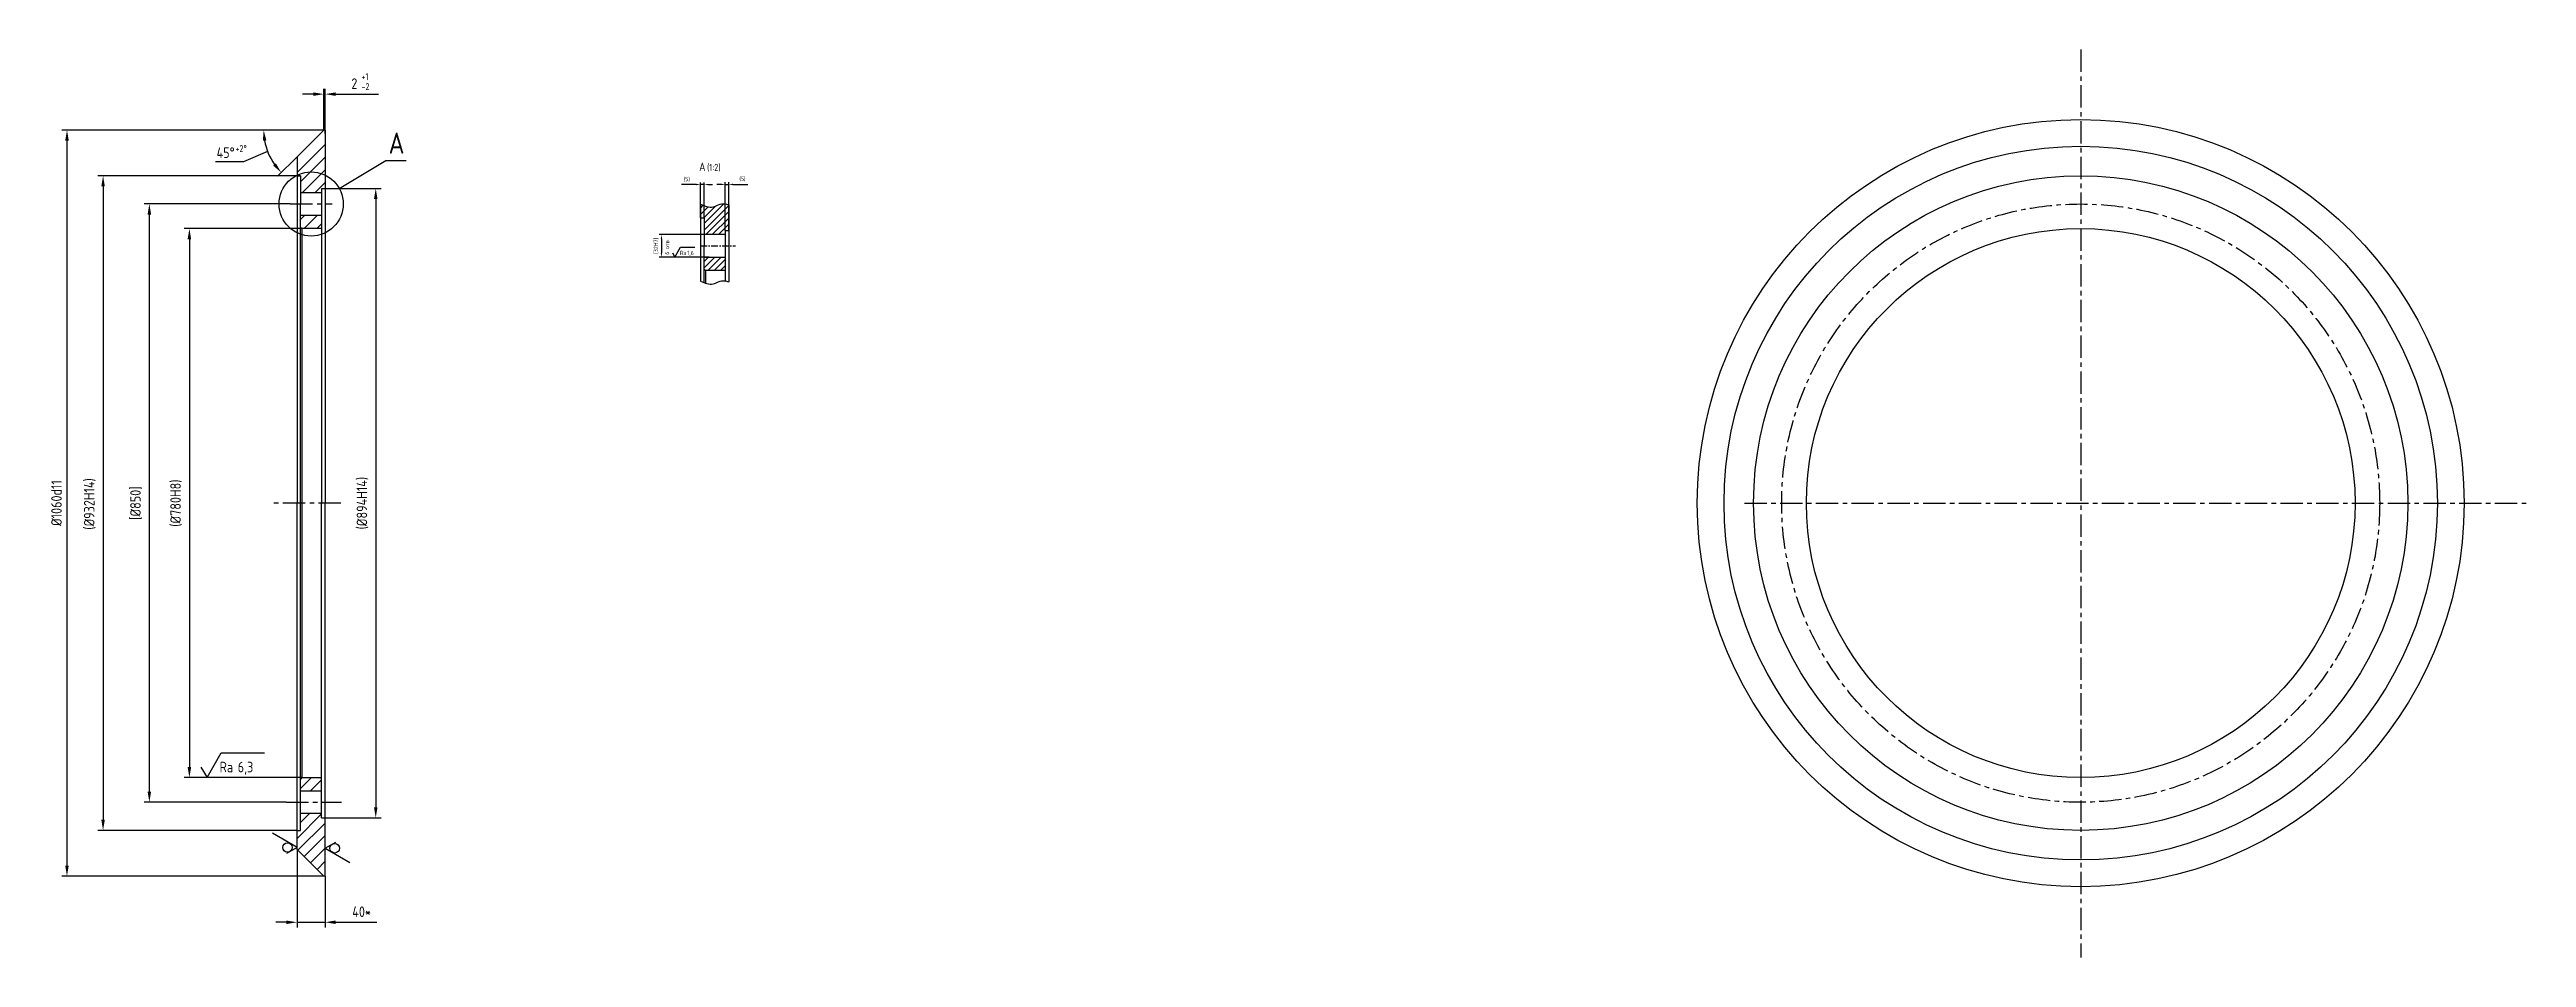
# Model space of a CAD drawing. Header units: millimetres. Extents: x 35918 to 39439, y -401 to 889.
import ezdxf
from ezdxf.enums import TextEntityAlignment as Align

# ---------------------------------------------------------------- set-up
doc = ezdxf.new("R2010")
doc.units = ezdxf.units.MM
doc.linetypes.add('CENTER', pattern=[50.8, 31.75, -6.35, 6.35, -6.35])
for name, color, linetype in [('Bord', 1, 'Continuous'), ('Cen', 5, 'CENTER'), ('Cont', 6, 'Continuous'), ('Dim', 7, 'Continuous'), ('Hatch', 2, 'Continuous'), ('Text', 3, 'Continuous'), ('Textb', 6, 'Continuous')]:
    doc.layers.add(name, color=color, linetype=linetype)
doc.styles.add('Style1', font='romans.shx', dxfattribs={"width": 0.8})
doc.dimstyles.new('LIN 2', dxfattribs={"dimscale": 2, "dimtxt": 3, "dimasz": 3, "dimexe": 1.5, "dimexo": 0, "dimgap": 1.5, "dimtad": 1, "dimdec": 0, "dimrnd": 1, "dimdsep": 46, "dimtxsty": 'Style1', "dimcen": 0, "dimdle": 2, "dimclrd": 256, "dimclrt": 3, "dimadec": 0, "dimazin": 0, "dimtfac": 0.666667, "dimtdec": 0, "dimtmove": 0, "dimatfit": 2, "dimfxl": 1, "dimtvp": 0.833333, "dimtolj": 1, "dimtzin": 0, "dimarcsym": 0})
doc.dimstyles.new('LIN_5', dxfattribs={"dimscale": 5, "dimtxt": 3, "dimasz": 3, "dimexe": 1.5, "dimexo": 0, "dimgap": 1.5, "dimtad": 1, "dimzin": 13, "dimdsep": 46, "dimtxsty": 'Style1', "dimcen": 0, "dimclrt": 3, "dimadec": 0, "dimazin": 0, "dimtfac": 1, "dimtmove": 0, "dimatfit": 0, "dimfxl": 1, "dimtolj": 1, "dimtzin": 13, "dimarcsym": 0})
pattern_1 = [(225, (19042.149, -10389.136), (8.980256, -8.980256), [])]

# ---------------------------------------------------------------- blocks, each defined once
blk = doc.blocks.new('*D44')
at = {"layer": 'Dim', "color": 0, "linetype": 'ByBlock', "lineweight": -2, "transparency": 16777216}
for p, q in [((36277.1, 634.6), (36109.6, 634.6)), ((36117.1, 619.6), (36117.1, -130.4)), ((36277.1, -145.4), (36109.6, -145.4))]:
    blk.add_line(p, q, dxfattribs=at)
at = {"layer": 'Dim', "color": 0, "transparency": 16777216}
for points in [[(36114.6, 619.6), (36119.6, 619.6), (36117.1, 634.6)], [(36114.6, -130.4), (36119.6, -130.4), (36117.1, -145.4)]]:
    blk.add_solid(points, dxfattribs=at)
at = {"layer": 'Dim', "color": 3, "transparency": 16777216, "insert": (36098.2, 244.6), "char_height": 15, "attachment_point": 5, "rotation": 90, "style": 'Style1'}
blk.add_mtext('\\A1;(%%c780H8)', dxfattribs=at)
blk = doc.blocks.new('*D45')
at = {"layer": 'Dim', "color": 0, "linetype": 'ByBlock', "lineweight": -2, "transparency": 16777216}
for p, q in [((36260.5, 669.7), (36052.7, 669.7)), ((36060.2, -165.4), (36060.2, 654.7)), ((36254.6, -180.4), (36052.7, -180.4))]:
    blk.add_line(p, q, dxfattribs=at)
at = {"layer": 'Dim', "color": 0, "transparency": 16777216}
for points in [[(36057.7, 654.7), (36062.7, 654.7), (36060.2, 669.7)], [(36057.7, -165.4), (36062.7, -165.4), (36060.2, -180.4)]]:
    blk.add_solid(points, dxfattribs=at)
at = {"layer": 'Dim', "color": 3, "transparency": 16777216, "insert": (36041.2, 244.6), "char_height": 15, "attachment_point": 5, "rotation": 90, "style": 'Style1'}
blk.add_mtext('\\A1;[%%c850]', dxfattribs=at)
blk = doc.blocks.new('*D46')
at = {"layer": 'Dim', "color": 0, "linetype": 'ByBlock', "lineweight": -2, "transparency": 16777216}
for p, q in [((36308.1, 774.7), (35935.6, 774.7)), ((35943.1, 759.7), (35943.1, -270.3)), ((36308.1, -285.3), (35935.6, -285.3))]:
    blk.add_line(p, q, dxfattribs=at)
at = {"layer": 'Dim', "color": 0, "transparency": 16777216}
for points in [[(35940.6, 759.7), (35945.6, 759.7), (35943.1, 774.7)], [(35940.6, -270.3), (35945.6, -270.3), (35943.1, -285.3)]]:
    blk.add_solid(points, dxfattribs=at)
at = {"layer": 'Dim', "color": 3, "transparency": 16777216, "insert": (35928.1, 244.7), "char_height": 15, "attachment_point": 5, "rotation": 90, "style": 'Style1'}
blk.add_mtext('\\A1;%%c1060d11', dxfattribs=at)
blk = doc.blocks.new('SHERISO_01')
at = {"layer": 'Text'}
blk.add_line((4.04, 7), (16.36, 7), dxfattribs=at)
blk.add_lwpolyline([(-1.73, 3), (0, 0), (4.04, 7)], dxfattribs=at)
at = {"layer": 'Text', "style": 'Style1', "width": 0.8}
blk.add_text('Ra', height=3, dxfattribs=at).set_placement((3.58, 1.5))
blk.add_attdef('12,5', (8.73, 1.5), '', height=3, dxfattribs=at)
blk = doc.blocks.new('ZNAK01')
at = {"layer": 'Textb', "style": 'Style1', "width": 0.8}
blk.add_attdef('А', text='', height=6, dxfattribs=at).set_placement((3.95, -0.02), align=Align.RIGHT)
blk.add_attdef('SC(1)', (5.07, -0.02), '', height=5, dxfattribs=at)
blk = doc.blocks.new('*D47')
at = {"layer": 'Dim', "color": 0, "linetype": 'ByBlock', "lineweight": -2, "transparency": 16777216}
for p, q in [((36270.1, -247.3), (36270.1, -358.4)), ((36310.1, -285.4), (36310.1, -358.4)), ((36255.1, -350.9), (36240.1, -350.9)), ((36270.1, -350.9), (36310.1, -350.9)), ((36325.1, -350.9), (36383.7, -350.9))]:
    blk.add_line(p, q, dxfattribs=at)
at = {"layer": 'Dim', "color": 0, "transparency": 16777216}
for points in [[(36255.1, -348.4), (36255.1, -353.4), (36270.1, -350.9)], [(36325.1, -348.4), (36325.1, -353.4), (36310.1, -350.9)]]:
    blk.add_solid(points, dxfattribs=at)
at = {"layer": 'Dim', "color": 3, "transparency": 16777216, "insert": (36361.9, -335.9), "char_height": 15, "attachment_point": 5, "style": 'Style1'}
blk.add_mtext('\\A1;40*', dxfattribs=at)
blk = doc.blocks.new('*D48')
at = {"layer": 'Dim', "color": 0, "linetype": 'ByBlock', "lineweight": -2, "transparency": 16777216}
for p, q in [((36293.1, 825.7), (36278.1, 825.7)), ((36308.1, 774.6), (36308.1, 833.2)), ((36308.1, 825.7), (36310.1, 825.7)), ((36310.1, 774.6), (36310.1, 833.2)), ((36325.1, 825.7), (36363.1, 825.7))]:
    blk.add_line(p, q, dxfattribs=at)
at = {"layer": 'Dim', "color": 0, "transparency": 16777216}
for points in [[(36293.1, 828.2), (36293.1, 823.2), (36308.1, 825.7)], [(36325.1, 828.2), (36325.1, 823.2), (36310.1, 825.7)]]:
    blk.add_solid(points, dxfattribs=at)
at = {"layer": 'Dim', "color": 3, "transparency": 16777216, "insert": (36351.6, 840.7), "char_height": 15, "attachment_point": 5, "style": 'Style1'}
blk.add_mtext('\\A1;2', dxfattribs=at)
blk = doc.blocks.new('*D49')
at = {"layer": 'Dim', "lineweight": -2, "transparency": 16777216}
for p, q in [((36837.8, 697.2), (36816.6, 697.2)), ((36848.8, 697.2), (36843.8, 697.2)), ((36854.8, 697.2), (36860.8, 697.2))]:
    blk.add_line(p, q, dxfattribs=at)
at = {"layer": 'Dim', "color": 0, "lineweight": -2, "transparency": 16777216}
for p, q in [((36843.8, 650.1), (36843.8, 700.2)), ((36848.8, 650.1), (36848.8, 700.2))]:
    blk.add_line(p, q, dxfattribs=at)
at = {"layer": 'Dim', "transparency": 16777216}
for points in [[(36837.8, 698.2), (36837.8, 696.2), (36843.8, 697.2)], [(36854.8, 698.2), (36854.8, 696.2), (36848.8, 697.2)]]:
    blk.add_solid(points, dxfattribs=at)
at = {"layer": 'Dim', "color": 3, "transparency": 16777216, "insert": (36824.2, 704.7), "char_height": 6, "attachment_point": 5, "style": 'Style1'}
blk.add_mtext('\\A1;(5)', dxfattribs=at)
blk = doc.blocks.new('*D50')
at = {"layer": 'Dim', "lineweight": -2, "transparency": 16777216}
for p, q in [((36872.8, 697.5), (36866.8, 697.5)), ((36878.8, 697.5), (36883.8, 697.5)), ((36889.8, 697.5), (36910.9, 697.5))]:
    blk.add_line(p, q, dxfattribs=at)
at = {"layer": 'Dim', "color": 0, "lineweight": -2, "transparency": 16777216}
for p, q in [((36878.8, 632.1), (36878.8, 700.5)), ((36883.8, 632.1), (36883.8, 700.5))]:
    blk.add_line(p, q, dxfattribs=at)
at = {"layer": 'Dim', "transparency": 16777216}
for points in [[(36872.8, 698.5), (36872.8, 696.5), (36878.8, 697.5)], [(36889.8, 698.5), (36889.8, 696.5), (36883.8, 697.5)]]:
    blk.add_solid(points, dxfattribs=at)
at = {"layer": 'Dim', "color": 3, "transparency": 16777216, "insert": (36903.3, 705.1), "char_height": 6, "attachment_point": 5, "style": 'Style1'}
blk.add_mtext('\\A1;(5)', dxfattribs=at)
blk = doc.blocks.new('*D51')
at = {"layer": 'Dim', "color": 0, "lineweight": -2, "transparency": 16777216}
for p, q in [((36855.9, 626.1), (36785.1, 626.1)), ((36855.9, 594.1), (36785.1, 594.1))]:
    blk.add_line(p, q, dxfattribs=at)
at = {"layer": 'Dim', "lineweight": -2, "transparency": 16777216}
blk.add_line((36788.1, 620.1), (36788.1, 600.1), dxfattribs=at)
at = {"layer": 'Dim', "transparency": 16777216}
for points in [[(36787.1, 620.1), (36789.1, 620.1), (36788.1, 626.1)], [(36787.1, 600.1), (36789.1, 600.1), (36788.1, 594.1)]]:
    blk.add_solid(points, dxfattribs=at)
at = {"layer": 'Dim', "color": 3, "transparency": 16777216, "insert": (36780.5, 610.1), "char_height": 6, "attachment_point": 5, "rotation": 90, "style": 'Style1'}
blk.add_mtext('\\A1;[32H7]', dxfattribs=at)
blk = doc.blocks.new('sherISO_04')
at = {"layer": 'Text'}
blk.add_line((4, 7), (14.1, 7), dxfattribs=at)
blk.add_lwpolyline([(-1.7, 3), (0, 0), (4, 7)], dxfattribs=at)
at = {"layer": 'Text', "style": 'Style1', "width": 0.8}
blk.add_text('Ra', height=3, dxfattribs=at).set_placement((3.6, 1.5))
blk.add_attdef('3,2', (8.7, 1.5), '', height=3, dxfattribs=at)
blk = doc.blocks.new('*D53')
at = {"layer": 'Dim', "color": 0, "linetype": 'ByBlock', "lineweight": -2, "transparency": 16777216}
for p, q in [((36310.1, 691.7), (36389.5, 691.7)), ((36382, 676.7), (36382, -187.4)), ((36310.1, -202.4), (36389.5, -202.4))]:
    blk.add_line(p, q, dxfattribs=at)
at = {"layer": 'Dim', "color": 0, "transparency": 16777216}
for points in [[(36379.5, 676.7), (36384.5, 676.7), (36382, 691.7)], [(36379.5, -187.4), (36384.5, -187.4), (36382, -202.4)]]:
    blk.add_solid(points, dxfattribs=at)
at = {"layer": 'Dim', "color": 3, "transparency": 16777216, "insert": (36363.1, 244.6), "char_height": 15, "attachment_point": 5, "rotation": 90, "style": 'Style1'}
blk.add_mtext('\\A1;(%%c894H14)', dxfattribs=at)
blk = doc.blocks.new('sherISO_09')
at = {"layer": 'Text'}
for q in [(-1.73, 3), (4.04, 7)]:
    blk.add_line((0, 0), q, dxfattribs=at)
blk.add_circle((0, 2.71), 1.35, dxfattribs=at)
blk = doc.blocks.new('*D54')
at = {"layer": 'Dim', "color": 0, "linetype": 'ByBlock', "lineweight": -2, "transparency": 16777216}
for p, q in [((36275.1, 709.7), (35986.9, 709.7)), ((35994.4, 694.7), (35994.4, -205.3)), ((36270.1, -220.3), (35986.9, -220.3))]:
    blk.add_line(p, q, dxfattribs=at)
at = {"layer": 'Dim', "color": 0, "transparency": 16777216}
for points in [[(35991.9, 694.7), (35996.9, 694.7), (35994.4, 709.7)], [(35991.9, -205.3), (35996.9, -205.3), (35994.4, -220.3)]]:
    blk.add_solid(points, dxfattribs=at)
at = {"layer": 'Dim', "color": 3, "transparency": 16777216, "insert": (35975.5, 243.4), "char_height": 15, "attachment_point": 5, "rotation": 90, "style": 'Style1'}
blk.add_mtext('\\A1;(%%c932H14)', dxfattribs=at)

msp = doc.modelspace()

# ---------------------------------------------------------------- hatches: boundary and pattern name
at = {"layer": 'Hatch'}
h = msp.add_hatch(dxfattribs=at)
h.set_pattern_fill('ANSI31', color=256, scale=4, angle=180, style=0)
h.set_pattern_definition(pattern_1)
h.paths.add_polyline_path([(36276.692, 634.65, -0.41421356), (36275.092, 636.25), (36275.092, 653.654), (36304.092, 653.654, -0.41421356), (36305.092, 652.654), (36305.092, 634.65)])
h = msp.add_hatch(dxfattribs=at)
h.set_pattern_fill('ANSI31', color=256, scale=4, angle=180, style=0)
h.set_pattern_definition(pattern_1)
h.paths.add_polyline_path([(36305.092, -145.35), (36276.692, -145.35, 0.41421356), (36275.092, -146.95), (36275.092, -164.354), (36304.092, -164.354, 0.41421356), (36305.092, -163.354)])

# ---------------------------------------------------------------- linework, layer by layer
at = {"layer": 'Bord'}
for points in [[(36843.756, 669.464), (36849.815, 666.862), (36858.897, 662.962), (36869.221, 669.063), (36877.074, 670.618), (36881.563, 669.34), (36883.756, 668.437)], [(36843.756, 560.002), (36849.816, 557.399), (36858.898, 553.499), (36869.221, 559.601), (36877.074, 561.155), (36881.563, 559.878), (36883.756, 558.975)]]:
    msp.add_open_spline(points, degree=3, knots=[0, 0, 0, 0, 18.20445493, 27.28443398, 34.42705306, 41.46997499, 41.46997499, 41.46997499, 41.46997499], dxfattribs=at)
at = {"layer": 'Cen'}
for p, q in [((38805.606, 889.049), (38805.606, -400.864)), ((36260.545, 669.654), (36319.924, 669.654)), ((36332.588, 244.652), (36236.991, 244.652)), ((38327.633, 244.652), (39439.27, 244.652)), ((36254.58, -180.354), (36333.145, -180.354))]:
    msp.add_line(p, q, dxfattribs=at)
at = {"layer": 'Cen', "ltscale": 0.3}
msp.add_line((36843.756, 610.125), (36893.588, 610.125), dxfattribs=at)
at = {"layer": 'Cen'}
msp.add_circle((38805.606, 244.652), 425.002, dxfattribs=at)
at = {"layer": 'Cont'}
for p, q in [((36308.092, 774.649), (36270.092, 736.649)), ((36310.091, 774.651), (36308.092, 774.651)), ((36310.091, 769.651), (36310.091, 774.651)), ((36310.092, 774.649), (36310.093, 244.652)), ((36270.092, 736.649), (36270.093, 244.652)), ((36270.092, 709.654), (36275.092, 709.654)), ((36275.092, 709.654), (36275.092, 669.654)), ((36275.092, 244.652), (36275.092, 669.654)), ((36305.092, 691.654), (36310.092, 691.654)), ((36305.092, 691.654), (36305.092, 244.652)), ((36843.756, 669.464), (36843.756, 560.002)), ((36277.092, 634.65), (36275.092, 636.65)), ((36305.092, 634.65), (36277.092, 634.65)), ((36277.092, 634.65), (36277.092, -145.35)), ((36843.756, 650.125), (36848.756, 650.125)), ((36848.756, 650.125), (36848.756, 610.125)), ((36883.756, 668.437), (36883.756, 558.975)), ((36848.756, 557.932), (36848.756, 610.125)), ((36878.756, 632.125), (36883.756, 632.125)), ((36878.756, 632.125), (36878.756, 560.434)), ((36850.756, 575.122), (36848.756, 577.122)), ((36878.756, 575.122), (36850.756, 575.122)), ((36850.756, 575.122), (36850.756, 557.21)), ((36270.092, -247.345), (36270.093, 244.652)), ((36275.092, -180.354), (36275.092, 244.652)), ((36305.092, -202.354), (36305.092, 244.652)), ((36310.137, -285.351), (36310.093, 244.652)), ((36277.092, -145.346), (36275.092, -147.346)), ((36277.092, -145.35), (36305.092, -145.35)), ((36275.092, -220.35), (36275.092, -180.354)), ((36305.092, -202.354), (36310.092, -202.354)), ((36270.092, -220.35), (36275.092, -220.35)), ((36308.092, -285.345), (36270.092, -247.345)), ((36310.091, -285.351), (36308.092, -285.345))]:
    msp.add_line(p, q, dxfattribs=at)
at = {"layer": 'Cont', "linetype": 'Continuous'}
for p, q in [((36305.092, 685.654), (36275.092, 685.654)), ((36275.092, 653.654), (36305.092, 653.654)), ((36878.756, 626.125), (36848.756, 626.125)), ((36848.756, 594.125), (36878.756, 594.125)), ((36275.092, -164.354), (36305.092, -164.354)), ((36304.092, -196.354), (36275.092, -196.354))]:
    msp.add_line(p, q, dxfattribs=at)
at = {"layer": 'Cont'}
for radius in [544.999, 506.997, 465.002, 389.998]:
    msp.add_circle((38805.606, 244.652), radius, dxfattribs=at)
at = {"layer": 'Dim'}
for p, q in [((36363.092, 825.735), (36385.975, 825.735)), ((36308.092, 774.651), (36215.213, 774.667)), ((36228.346, 744.152), (36193.797, 729.577)), ((36193.797, 729.577), (36154.124, 729.577)), ((36270.092, 736.649), (36242.417, 708.974)), ((36330.236, 691.513), (36396.138, 731.316)), ((36396.138, 731.316), (36425.245, 731.316))]:
    msp.add_line(p, q, dxfattribs=at)
msp.add_circle((36290.234, 669.654), 45.585, dxfattribs=at)
msp.add_arc((36308.094, 774.651), 85.382, 190.069059, 214.921181, dxfattribs=at)
for points in [[(36221.537, 759.504), (36226.518, 759.942), (36222.713, 774.665)], [(36240.003, 727.38), (36236.17, 724.169), (36247.72, 714.277)]]:
    msp.add_solid(points, dxfattribs=at)
at = {"layer": 'Hatch'}
for p, q in [((36310.092, 754.273), (36270.092, 714.273)), ((36310.092, 736.312), (36275.092, 701.313)), ((36310.092, 718.352), (36277.394, 685.654)), ((36310.092, 700.392), (36295.354, 685.654)), ((36877.032, 670.06), (36848.756, 641.784)), ((36847.648, 667.829), (36843.756, 663.937)), ((36854.622, 665.611), (36843.756, 654.745)), ((36864.883, 666.679), (36848.352, 650.149)), ((36883.756, 667.592), (36848.756, 632.592)), ((36883.756, 658.824), (36851.057, 626.125)), ((36883.756, 649.631), (36860.25, 626.125)), ((36883.756, 640.863), (36869.018, 626.125)), ((36854.978, 594.125), (36848.756, 587.903)), ((36864.171, 594.125), (36848.756, 578.71)), ((36872.939, 594.125), (36853.935, 575.122)), ((36878.756, 590.75), (36863.127, 575.122)), ((36878.756, 581.982), (36871.896, 575.122)), ((36305.092, -196.899), (36270.092, -231.899)), ((36310.092, -209.859), (36271.35, -248.602)), ((36287.677, -196.354), (36275.092, -208.938)), ((36310.092, -227.82), (36280.33, -257.582)), ((36310.092, -245.781), (36289.31, -266.563)), ((36310.136, -264.122), (36298.502, -275.755))]:
    msp.add_line(p, q, dxfattribs=at)

# ---------------------------------------------------------------- block references
at = {"layer": 'Cont', "xscale": 2, "yscale": 2, "zscale": 2}
msp.add_blockref('sherISO_04', (36807.347, 594.125), dxfattribs=at).add_auto_attribs({'3,2': '1,6'})
at = {"layer": 'Dim'}
ref = msp.add_blockref('ZNAK01', (36403.073, 741.194), dxfattribs=dict(at, xscale=5, yscale=5, zscale=5))
ref.add_attrib('А', 'А', dxfattribs={"layer": 'Textb', "height": 30, "style": 'Style1', "width": 0.8}).set_placement((36422.826, 741.095), align=Align.RIGHT)
for name, p, xscale, yscale, zscale, values in [('ZNAK01', (36842.828, 716.684), 2, 2, 2, {'А': 'A', 'SC(1)': '(1:2)'}), ('SHERISO_01', (36142.145, -145.35), 5, 5, 5, {'12,5': '6,3'})]:
    msp.add_blockref(name, p, dxfattribs=dict(at, xscale=xscale, yscale=yscale, zscale=zscale)).add_auto_attribs(values)
at = {"layer": 'Dim', "xscale": 5, "yscale": 5, "zscale": 5}
for p, rotation in [((36270.092, -244.634), 90), ((36310.092, -245.78), 270)]:
    msp.add_blockref('sherISO_09', p, dxfattribs=dict(at, rotation=rotation))

# ---------------------------------------------------------------- texts
at = {"layer": 'Dim', "color": 3, "insert": (36168.583, 742.53), "char_height": 15, "attachment_point": 5, "rotation": 0.252051, "style": 'Style1'}
msp.add_mtext('\\A1;45°', dxfattribs=at)
at = {"layer": 'Text', "style": 'Style1', "width": 0.8}
for s, p in [('+1', (36361.568, 845.548)), ('-2', (36361.569, 831.408))]:
    msp.add_text(s, height=10, dxfattribs=at).set_placement(p)
at = {"layer": 'Text', "style": 'Style1'}
for s, height, rotation, width, p in [('+2%%D', 10, 0.202407, 0.7, (36182.52, 743.291)), ('6 отв.', 6, 90, 0.8, (36799.162, 597.608))]:
    msp.add_text(s, height=height, rotation=rotation, dxfattribs=dict(at, width=width)).set_placement(p)

# ---------------------------------------------------------------- dimensions: what is measured, and where the dimension line sits
at = {"layer": 'Dim'}
dim = msp.add_linear_dim(base=(36310.092, 825.735), p1=(36308.092, 774.649), p2=(36310.092, 774.649), dimstyle='LIN_5', override={"dimarcsym": 1}, dxfattribs=at)
dim.commit()
dim.dimension.update_dxf_attribs({"geometry": '*D48', "text_midpoint": (36351.592, 840.735)})
for base, p1, p2, text, override, picture, middle in [((35943.141, -285.345), (36308.09, 774.651), (36308.092, -285.345), '%%c<>d11', {"dimtdec": 3, "dimtzin": 12, "dimarcsym": 1}, '*D46', (35928.141, 244.653)), ((36060.167, 669.654), (36254.58, -180.354), (36260.545, 669.654), '[%%c<>]', {"dimdec": 0, "dimarcsym": 1}, '*D45', (36041.239, 244.65)), ((36382.021, -202.354), (36310.092, 691.654), (36310.092, -202.354), '(%%c<>H14)', {"dimdec": 0, "dimarcsym": 1}, '*D53', (36363.092, 244.65)), ((36117.149, -145.35), (36277.092, 634.65), (36277.092, -145.35), '(%%c<>H8)', {"dimarcsym": 1}, '*D44', (36098.221, 244.65))]:
    dim = msp.add_linear_dim(base=base, p1=p1, p2=p2, angle=90, text=text, dimstyle='LIN_5', override=override, dxfattribs=at)
    dim.commit()
    dim.dimension.update_dxf_attribs({"geometry": picture, "text_midpoint": middle})
dim = msp.add_linear_dim(base=(35994.443, -220.35), p1=(36275.092, 709.654), p2=(36270.092, -220.35), angle=90, text='(%%c932H14)', dimstyle='LIN_5', override={"dimdec": 0, "dimtdec": 3, "dimtzin": 12, "dimarcsym": 1}, dxfattribs=at)
dim.commit()
dim.dimension.update_dxf_attribs({"geometry": '*D54', "text_midpoint": (35994.443, 243.4), "dimtype": 160})
for base, p1, p2, picture, middle in [((36843.756, 697.163), (36848.756, 650.125), (36843.756, 650.125), '*D49', (36824.184, 704.735)), ((36883.756, 697.531), (36878.756, 632.125), (36883.756, 632.125), '*D50', (36903.327, 705.103))]:
    dim = msp.add_linear_dim(base=base, p1=p1, p2=p2, text='(<>)', dimstyle='LIN 2', dxfattribs=at)
    dim.commit()
    dim.dimension.update_dxf_attribs({"geometry": picture, "text_midpoint": middle})
dim = msp.add_linear_dim(base=(36788.052, 594.125), p1=(36855.857, 626.125), p2=(36855.857, 594.125), angle=90, text='[<>H7]', dimstyle='LIN 2', dxfattribs=at)
dim.commit()
dim.dimension.update_dxf_attribs({"geometry": '*D51', "text_midpoint": (36780.48, 610.125)})
dim = msp.add_linear_dim(base=(36310.091, -350.861), p1=(36270.092, -247.345), p2=(36310.091, -285.351), text='<>*', dimstyle='LIN_5', override={"dimarcsym": 1}, dxfattribs=at)
dim.commit()
dim.dimension.update_dxf_attribs({"geometry": '*D47', "text_midpoint": (36361.877, -335.861)})

doc.saveas('drawing.dxf')
